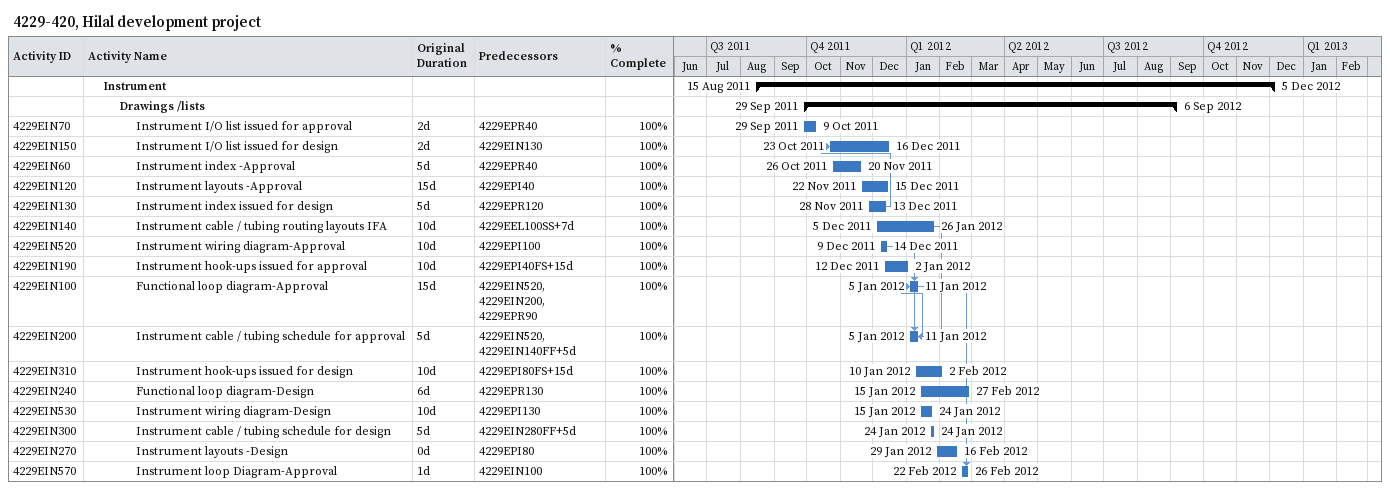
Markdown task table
4229-420, Hilal development project

| ID | Level | Task | Original duration | Start | Finish | Predecessors | % complete |
|---|---|---|---|---|---|---|---|
|  | 2 | **Instrument** |  | 2011-08-15 | 2012-12-05 |  |  |
|  | 3 | **Drawings /lists** |  | 2011-09-29 | 2012-09-06 |  |  |
| 4229EIN70 | 4 | Instrument I/O list issued for approval | 2d | 2011-09-29 | 2011-10-09 | 4229EPR40 | 100 |
| 4229EIN150 | 4 | Instrument I/O list issued for design | 2d | 2011-10-23 | 2011-12-16 | 4229EIN130 | 100 |
| 4229EIN60 | 4 | Instrument index -Approval | 5d | 2011-10-26 | 2011-11-20 | 4229EPR40 | 100 |
| 4229EIN120 | 4 | Instrument layouts -Approval | 15d | 2011-11-22 | 2011-12-15 | 4229EPI40 | 100 |
| 4229EIN130 | 4 | Instrument index issued for design | 5d | 2011-11-28 | 2011-12-13 | 4229EPR120 | 100 |
| 4229EIN140 | 4 | Instrument cable / tubing routing layouts IFA | 10d | 2011-12-05 | 2012-01-26 | 4229EEL100SS+7d | 100 |
| 4229EIN520 | 4 | Instrument wiring diagram-Approval | 10d | 2011-12-09 | 2011-12-14 | 4229EPI100 | 100 |
| 4229EIN190 | 4 | Instrument hook-ups issued for approval | 10d | 2011-12-12 | 2012-01-02 | 4229EPI40FS+15d | 100 |
| 4229EIN100 | 4 | Functional loop diagram-Approval | 15d | 2012-01-05 | 2012-01-11 | 4229EIN520, 4229EIN200, 4229EPR90 | 100 |
| 4229EIN200 | 4 | Instrument cable / tubing schedule for approval | 5d | 2012-01-05 | 2012-01-11 | 4229EIN520, 4229EIN140FF+5d | 100 |
| 4229EIN310 | 4 | Instrument hook-ups issued for design | 10d | 2012-01-10 | 2012-02-02 | 4229EPI80FS+15d | 100 |
| 4229EIN240 | 4 | Functional loop diagram-Design | 6d | 2012-01-15 | 2012-02-27 | 4229EPR130 | 100 |
| 4229EIN530 | 4 | Instrument wiring diagram-Design | 10d | 2012-01-15 | 2012-01-24 | 4229EPI130 | 100 |
| 4229EIN300 | 4 | Instrument cable / tubing schedule for design | 5d | 2012-01-24 | 2012-01-24 | 4229EIN280FF+5d | 100 |
| 4229EIN270 | 4 | Instrument layouts -Design | 0d | 2012-01-29 | 2012-02-16 | 4229EPI80 | 100 |
| 4229EIN570 | 4 | Instrument loop Diagram-Approval | 1d | 2012-02-22 | 2012-02-26 | 4229EIN100 | 100 |
